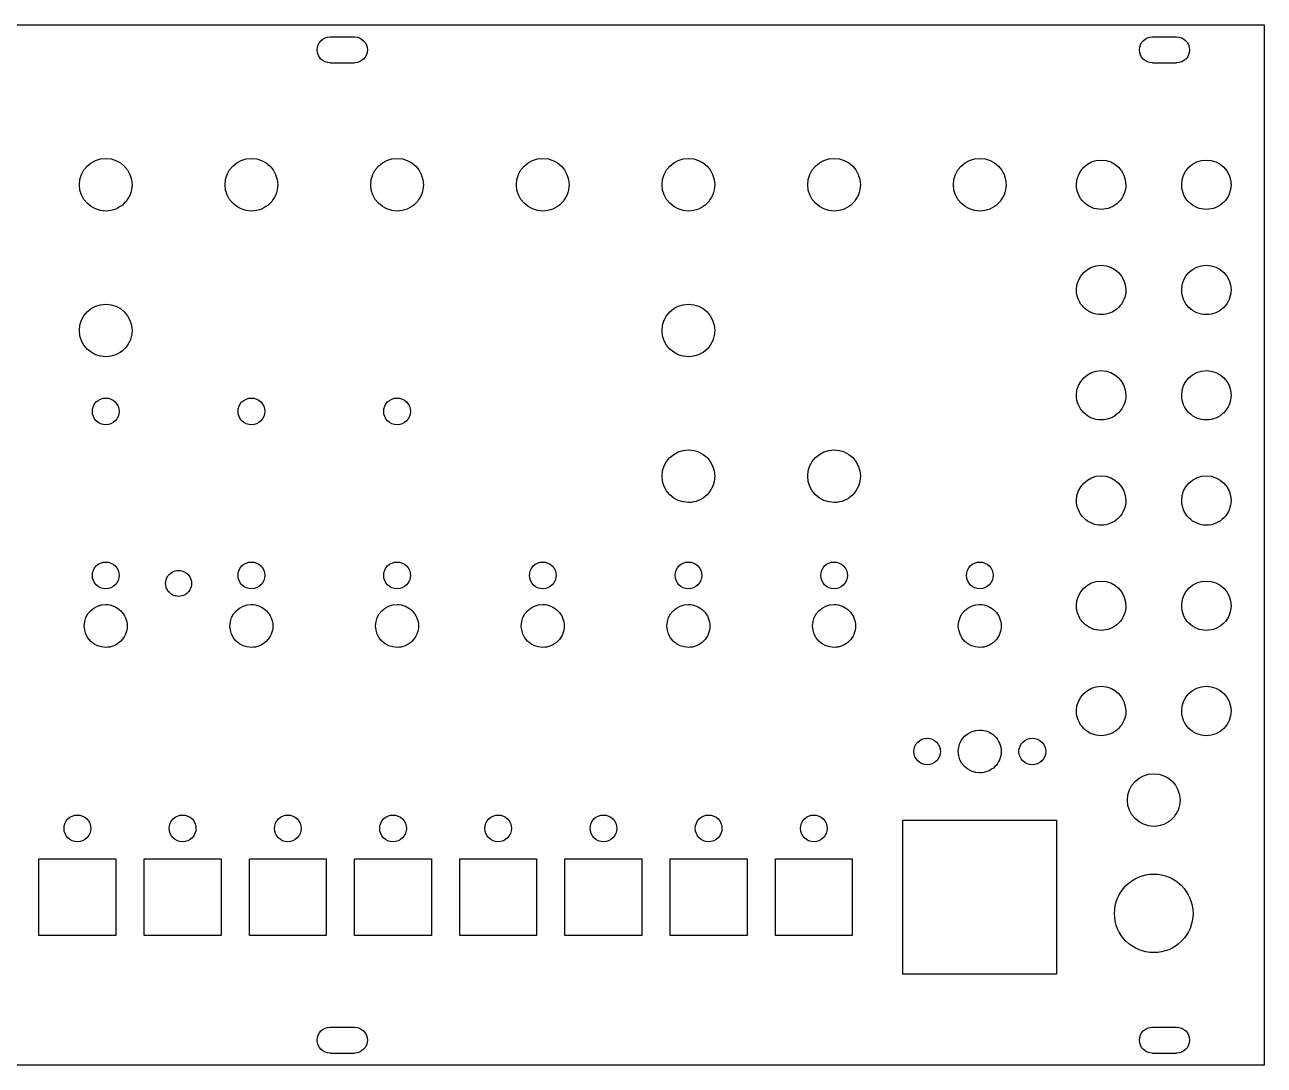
# Model space of a CAD drawing. Extents: x -2 to 302, y -12 to 117.
# Drawn here: x 149 to 302.2, y -11.8 to 116.7 of the extents above; entities that cross this region are included whole.
import ezdxf

# ---------------------------------------------------------------- set-up
doc = ezdxf.new("R2010")
doc.units = 0
doc.layers.add('Mechanical', color=7, linetype='CONTINUOUS')

msp = doc.modelspace()

# ---------------------------------------------------------------- linework, layer by layer
at = {"layer": 'Mechanical', "color": 7}
for points in [[(-2.149999, 116.749987), (302.150018, 116.749987), (302.150018, -11.750016), (-2.149999, -11.750016)], [(162.251726, 96.999285)], [(180.251693, 96.999285)], [(198.251908, 96.999287)], [(216.251864, 96.999285)], [(234.252835, 96.999285)], [(252.251287, 96.999283)], [(270.252258, 96.999284)], [(285.050962, 96.999289)], [(298.050667, 96.99929)], [(285.050962, 83.999067)], [(298.050667, 83.999067)], [(162.251749, 78.999074)], [(234.252835, 78.999075)], [(285.050962, 70.999085)], [(298.050667, 70.999085)], [(160.651726, 68.999102)], [(178.651685, 68.999102)], [(196.650878, 68.999102)], [(234.252835, 60.999105)], [(252.251289, 60.999102)], [(285.050962, 57.998863)], [(298.050667, 57.998863)], [(160.651718, 48.749273)], [(178.651687, 48.749273)], [(196.650881, 48.749273)], [(214.651867, 48.749273)], [(232.652835, 48.749273)], [(250.651289, 48.749273)], [(268.650802, 48.749273)], [(285.050962, 44.999141)], [(298.050667, 44.999141)], [(161.651715, 42.499271)], [(179.651685, 42.499271)], [(197.651648, 42.499271)], [(215.651869, 42.499271)], [(233.651833, 42.499271)], [(251.651801, 42.499271)], [(269.651765, 42.499271)], [(285.050962, 31.998916)], [(298.050667, 31.998918)], [(262.149861, 26.999151)], [(269.649727, 26.999149)], [(275.149567, 26.999151)], [(291.750827, 20.99999)], [(257.499719, 18.499215), (276.499721, 18.499215), (276.499721, -0.500785), (257.499719, -0.500785)], [(157.150301, 17.499989)], [(170.150525, 17.499989)], [(183.150504, 17.499989)], [(196.15073, 17.499989)], [(209.149939, 17.499989)], [(222.150164, 17.499989)], [(235.150144, 17.499989)], [(248.150369, 17.499989)], [(150.749488, 13.751917), (160.249488, 13.751917), (160.249488, 4.251917), (150.749488, 4.251917)], [(163.749488, 13.751917), (173.249487, 13.751917), (173.249487, 4.251917), (163.749488, 4.251917)], [(176.749487, 13.751917), (186.249487, 13.751917), (186.249487, 4.251917), (176.749487, 4.251917)], [(189.749486, 13.751917), (199.249486, 13.751917), (199.249486, 4.251917), (189.749486, 4.251917)], [(202.749486, 13.751917), (212.249485, 13.751917), (212.249485, 4.251917), (202.749486, 4.251917)], [(215.749485, 13.751917), (225.249485, 13.751917), (225.249485, 4.251917), (215.749485, 4.251917)], [(228.749485, 13.751917), (238.249484, 13.751917), (238.249484, 4.251917), (228.749485, 4.251917)], [(241.749484, 13.751917), (251.249484, 13.751917), (251.249484, 4.251917), (241.749484, 4.251917)], [(293.350824, 6.999084)]]:
    msp.add_lwpolyline(points, close=True, dxfattribs=at)
at = {"layer": 'Mechanical', "color": 1}
for points in [[(186.730002, 115.249984), (189.730002, 115.249984)], [(288.330011, 115.249984), (291.330011, 115.249984)], [(186.730002, 112.049984), (189.730002, 112.049984)], [(288.330011, 112.049984), (291.330011, 112.049984)], [(186.730002, -7.050031), (189.730002, -7.050031)], [(288.330011, -7.050031), (291.330011, -7.050031)], [(186.730002, -10.25003), (189.730002, -10.25003)], [(288.330011, -10.25003), (291.330011, -10.25003)]]:
    msp.add_lwpolyline(points, dxfattribs=at)
msp.add_lwpolyline([(169.601751, 47.749272)], close=True, dxfattribs=at)
at = {"layer": 'Mechanical', "color": 7}
for points in [[(185.130002, 113.649984), (185.130003, 114.533639), (185.846347, 115.249984), (186.730002, 115.249984)], [(189.730002, 115.249984), (190.613658, 115.249984), (191.330002, 114.53364), (191.330002, 113.649984)], [(286.730011, 113.649984), (286.730011, 114.533639), (287.446355, 115.249984), (288.330011, 115.249984)], [(291.330011, 115.249984), (292.213666, 115.249984), (292.930011, 114.53364), (292.930011, 113.649984)], [(186.730002, 112.049984), (185.846347, 112.049985), (185.130003, 112.766329), (185.130002, 113.649984)], [(191.330002, 113.649984), (191.330002, 112.766329), (190.613658, 112.049984), (189.730002, 112.049984)], [(191.330002, 113.649984), (191.330002, 113.649984), (191.330002, 113.649984), (191.330002, 113.649984)], [(288.330011, 112.049984), (287.446355, 112.049985), (286.730011, 112.766329), (286.730011, 113.649984)], [(292.930011, 113.649984), (292.930011, 112.766329), (292.213666, 112.049984), (291.330011, 112.049984)], [(292.930011, 113.649984), (292.930011, 113.649984), (292.930011, 113.649984), (292.930011, 113.649984)], [(155.751726, 96.999285), (155.751728, 98.794209), (157.206801, 100.249282), (159.001725, 100.249283)], [(159.001725, 100.249283), (160.79665, 100.249283), (162.251725, 98.79421), (162.251726, 96.999285)], [(173.751693, 96.999285), (173.751694, 98.794209), (175.206767, 100.249282), (177.001692, 100.249283)], [(177.001692, 100.249283), (178.796617, 100.249283), (180.251692, 98.79421), (180.251693, 96.999285)], [(191.751908, 96.999287), (191.75191, 98.794211), (193.206983, 100.249284), (195.001907, 100.249285)], [(195.001907, 100.249285), (196.796832, 100.249285), (198.251907, 98.794212), (198.251908, 96.999287)], [(209.751864, 96.999285), (209.751865, 98.794209), (211.206938, 100.249282), (213.001862, 100.249283)], [(213.001862, 100.249283), (214.796787, 100.249283), (216.251862, 98.79421), (216.251864, 96.999285)], [(227.752835, 96.999285), (227.752837, 98.794209), (229.20791, 100.249282), (231.002834, 100.249284)], [(231.002834, 100.249284), (232.797759, 100.249284), (234.252834, 98.794211), (234.252835, 96.999285)], [(245.751286, 96.999283), (245.751288, 98.794207), (247.206361, 100.24928), (249.001285, 100.249282)], [(249.001285, 100.249282), (250.79621, 100.249282), (252.251285, 98.794208), (252.251287, 96.999283)], [(263.752258, 96.999284), (263.75226, 98.794208), (265.207333, 100.249281), (267.002257, 100.249283)], [(267.002257, 100.249283), (268.797182, 100.249283), (270.252257, 98.794209), (270.252258, 96.999284)], [(278.95096, 96.999289), (278.950961, 98.683758), (280.316493, 100.049288), (282.000961, 100.049288)], [(282.000961, 100.049288), (283.685429, 100.049288), (285.050961, 98.683758), (285.050962, 96.999289)], [(291.950665, 96.99929), (291.950666, 98.683758), (293.316198, 100.049288), (295.000666, 100.049288)], [(295.000666, 100.049288), (296.685134, 100.049288), (298.050666, 98.683758), (298.050667, 96.99929)], [(159.001725, 93.749283), (157.206799, 93.749284), (155.751726, 95.204359), (155.751726, 96.999285)], [(162.251726, 96.999285), (162.251726, 96.137331), (161.909316, 95.31068), (161.299823, 94.701186)], [(177.001692, 93.749283), (175.206766, 93.749284), (173.751693, 95.204359), (173.751693, 96.999285)], [(180.251693, 96.999285), (180.251693, 96.137331), (179.909283, 95.31068), (179.29979, 94.701186)], [(195.001907, 93.749285), (193.206981, 93.749286), (191.751908, 95.204361), (191.751908, 96.999287)], [(198.251908, 96.999287), (198.251908, 96.137333), (197.909498, 95.310682), (197.300005, 94.701188)], [(213.001862, 93.749283), (211.206937, 93.749284), (209.751864, 95.204359), (209.751864, 96.999285)], [(216.251864, 96.999285), (216.251864, 96.137331), (215.909454, 95.31068), (215.29996, 94.701186)], [(231.002834, 93.749284), (229.207909, 93.749285), (227.752835, 95.20436), (227.752835, 96.999285)], [(234.252835, 96.999285), (234.252835, 96.137331), (233.910426, 95.310681), (233.300932, 94.701187)], [(249.001285, 93.749282), (247.20636, 93.749283), (245.751286, 95.204358), (245.751286, 96.999283)], [(252.251287, 96.999283), (252.251287, 96.137329), (251.908877, 95.310678), (251.299383, 94.701185)], [(267.002257, 93.749282), (265.207331, 93.749284), (263.752258, 95.204359), (263.752258, 96.999284)], [(270.252258, 96.999284), (270.252258, 96.13733), (269.909848, 95.310679), (269.300355, 94.701186)], [(279.844284, 94.842613), (279.272298, 95.414599), (278.95096, 96.190379), (278.95096, 96.999289)], [(285.050962, 96.999289), (285.050962, 96.190379), (284.729624, 95.414599), (284.157637, 94.842613)], [(292.843989, 94.842613), (292.272003, 95.414599), (291.950665, 96.190379), (291.950665, 96.99929)], [(298.050667, 96.99929), (298.050667, 96.190379), (297.729329, 95.414599), (297.157342, 94.842613)], [(161.299823, 94.701186), (160.690329, 94.091693), (159.863679, 93.749283), (159.001725, 93.749283)], [(179.29979, 94.701186), (178.690296, 94.091693), (177.863646, 93.749283), (177.001692, 93.749283)], [(197.300005, 94.701188), (196.690511, 94.091695), (195.863861, 93.749285), (195.001907, 93.749285)], [(215.29996, 94.701186), (214.690467, 94.091693), (213.863816, 93.749283), (213.001862, 93.749283)], [(233.300932, 94.701187), (232.691438, 94.091694), (231.864788, 93.749284), (231.002834, 93.749284)], [(251.299383, 94.701185), (250.68989, 94.091691), (249.863239, 93.749282), (249.001285, 93.749282)], [(269.300355, 94.701186), (268.690861, 94.091692), (267.864211, 93.749282), (267.002257, 93.749282)], [(282.000961, 93.949288), (281.19205, 93.949288), (280.41627, 94.270627), (279.844284, 94.842613)], [(284.157637, 94.842613), (283.585651, 94.270627), (282.809871, 93.949288), (282.000961, 93.949288)], [(295.000666, 93.949289), (294.191755, 93.949289), (293.415975, 94.270627), (292.843989, 94.842613)], [(297.157342, 94.842613), (296.585356, 94.270627), (295.809577, 93.949289), (295.000666, 93.949289)], [(278.95096, 83.999067), (278.950961, 85.683535), (280.316493, 87.049065), (282.000961, 87.049065)], [(282.000961, 87.049065), (283.685429, 87.049065), (285.050961, 85.683535), (285.050962, 83.999067)], [(291.950665, 83.999067), (291.950666, 85.683535), (293.316198, 87.049066), (295.000666, 87.049065)], [(295.000666, 87.049065), (296.685134, 87.049066), (298.050666, 85.683535), (298.050667, 83.999067)], [(279.844284, 81.84239), (279.272298, 82.414376), (278.95096, 83.190156), (278.95096, 83.999067)], [(285.050962, 83.999067), (285.050962, 83.190156), (284.729624, 82.414376), (284.157637, 81.84239)], [(292.843989, 81.84239), (292.272003, 82.414377), (291.950665, 83.190156), (291.950665, 83.999067)], [(298.050667, 83.999067), (298.050667, 83.190156), (297.729329, 82.414377), (297.157342, 81.84239)], [(155.751749, 78.999074), (155.75175, 80.793998), (157.206823, 82.249071), (159.001747, 82.249072)], [(159.001747, 82.249072), (160.796672, 82.249073), (162.251747, 80.793999), (162.251749, 78.999074)], [(227.752835, 78.999075), (227.752837, 80.793999), (229.20791, 82.249072), (231.002834, 82.249073)], [(231.002834, 82.249073), (232.797759, 82.249073), (234.252834, 80.794), (234.252835, 78.999075)], [(282.000961, 80.949066), (281.19205, 80.949066), (280.41627, 81.270404), (279.844284, 81.84239)], [(284.157637, 81.84239), (283.585651, 81.270404), (282.809871, 80.949066), (282.000961, 80.949066)], [(295.000666, 80.949066), (294.191755, 80.949066), (293.415975, 81.270404), (292.843989, 81.84239)], [(297.157342, 81.84239), (296.585356, 81.270404), (295.809577, 80.949066), (295.000666, 80.949066)], [(159.001747, 75.749072), (157.206822, 75.749074), (155.751749, 77.204149), (155.751749, 78.999074)], [(162.251749, 78.999074), (162.251749, 78.13712), (161.909339, 77.310469), (161.299845, 76.700976)], [(231.002834, 75.749073), (229.207909, 75.749075), (227.752835, 77.20415), (227.752835, 78.999075)], [(234.252835, 78.999075), (234.252835, 78.137121), (233.910426, 77.31047), (233.300932, 76.700977)], [(161.299845, 76.700976), (160.690352, 76.091482), (159.863701, 75.749072), (159.001747, 75.749072)], [(233.300932, 76.700977), (232.691438, 76.091483), (231.864788, 75.749073), (231.002834, 75.749073)], [(278.95096, 70.999085), (278.950961, 72.683553), (280.316493, 74.049084), (282.000961, 74.049083)], [(282.000961, 74.049083), (283.685429, 74.049084), (285.050961, 72.683553), (285.050962, 70.999085)], [(291.950665, 70.999085), (291.950666, 72.683554), (293.316198, 74.049084), (295.000666, 74.049084)], [(295.000666, 74.049084), (296.685134, 74.049084), (298.050666, 72.683554), (298.050667, 70.999085)], [(157.351727, 68.999102), (157.351727, 69.910372), (158.090456, 70.649102), (159.001725, 70.649103)], [(159.001725, 70.649103), (159.439333, 70.649104), (159.859017, 70.475265), (160.168452, 70.165829)], [(175.351686, 68.999102), (175.351685, 69.910372), (176.090414, 70.649102), (177.001684, 70.649103)], [(177.001684, 70.649103), (177.439291, 70.649104), (177.858976, 70.475265), (178.168411, 70.165829)], [(193.350879, 68.999102), (193.350879, 69.910372), (194.089608, 70.649102), (195.000877, 70.649103)], [(195.000877, 70.649103), (195.438485, 70.649104), (195.858169, 70.475265), (196.167604, 70.165829)], [(279.844284, 68.842409), (279.272298, 69.414395), (278.95096, 70.190175), (278.95096, 70.999085)], [(285.050962, 70.999085), (285.050962, 70.190175), (284.729624, 69.414395), (284.157637, 68.842409)], [(292.843989, 68.842409), (292.272003, 69.414395), (291.950665, 70.190175), (291.950665, 70.999085)], [(298.050667, 70.999085), (298.050667, 70.190175), (297.729329, 69.414395), (297.157342, 68.842409)], [(159.001725, 67.349101), (158.090456, 67.349102), (157.351727, 68.087833), (157.351727, 68.999102)], [(160.168452, 70.165829), (160.477888, 69.856394), (160.651726, 69.43671), (160.651726, 68.999102)], [(160.651726, 68.999102), (160.651726, 68.561495), (160.477888, 68.14181), (160.168452, 67.832375)], [(177.001684, 67.349101), (176.090414, 67.349102), (175.351685, 68.087833), (175.351686, 68.999102)], [(178.168411, 70.165829), (178.477846, 69.856394), (178.651685, 69.43671), (178.651685, 68.999102)], [(178.651685, 68.999102), (178.651685, 68.561495), (178.477846, 68.14181), (178.168411, 67.832375)], [(195.000877, 67.349101), (194.089608, 67.349102), (193.350879, 68.087833), (193.350879, 68.999102)], [(196.167604, 70.165829), (196.47704, 69.856394), (196.650878, 69.43671), (196.650878, 68.999102)], [(196.650878, 68.999102), (196.650878, 68.561495), (196.47704, 68.14181), (196.167604, 67.832375)], [(160.168452, 67.832375), (159.859017, 67.52294), (159.439333, 67.349101), (159.001725, 67.349101)], [(178.168411, 67.832375), (177.858976, 67.52294), (177.439291, 67.349101), (177.001684, 67.349101)], [(196.167604, 67.832375), (195.858169, 67.52294), (195.438485, 67.349101), (195.000877, 67.349101)], [(282.000961, 67.949084), (281.19205, 67.949084), (280.41627, 68.270422), (279.844284, 68.842409)], [(284.157637, 68.842409), (283.585651, 68.270422), (282.809871, 67.949084), (282.000961, 67.949084)], [(295.000666, 67.949084), (294.191755, 67.949084), (293.415975, 68.270423), (292.843989, 68.842409)], [(297.157342, 68.842409), (296.585356, 68.270423), (295.809577, 67.949084), (295.000666, 67.949084)], [(227.752835, 60.999105), (227.752837, 62.794029), (229.20791, 64.249102), (231.002834, 64.249104)], [(231.002834, 64.249104), (232.797759, 64.249104), (234.252834, 62.79403), (234.252835, 60.999105)], [(245.751289, 60.999102), (245.751291, 62.794026), (247.206364, 64.249099), (249.001288, 64.249101)], [(249.001288, 64.249101), (250.796213, 64.249101), (252.251288, 62.794027), (252.251289, 60.999102)], [(231.002834, 57.749104), (229.207909, 57.749105), (227.752835, 59.20418), (227.752835, 60.999105)], [(234.252835, 60.999105), (234.252835, 60.137151), (233.910426, 59.3105), (233.300932, 58.701007)], [(249.001288, 57.749101), (247.206363, 57.749102), (245.751289, 59.204177), (245.751289, 60.999102)], [(252.251289, 60.999102), (252.251289, 60.137148), (251.90888, 59.310498), (251.299386, 58.701004)], [(278.95096, 57.998863), (278.950961, 59.683331), (280.316493, 61.048861), (282.000961, 61.048861)], [(282.000961, 61.048861), (283.685429, 61.048861), (285.050961, 59.683331), (285.050962, 57.998863)], [(291.950665, 57.998863), (291.950666, 59.683331), (293.316198, 61.048861), (295.000666, 61.048861)], [(295.000666, 61.048861), (296.685134, 61.048861), (298.050666, 59.683331), (298.050667, 57.998863)], [(233.300932, 58.701007), (232.691438, 58.091513), (231.864788, 57.749103), (231.002834, 57.749104)], [(251.299386, 58.701004), (250.689893, 58.091511), (249.863242, 57.749101), (249.001288, 57.749101)], [(279.844284, 55.842186), (279.272298, 56.414172), (278.95096, 57.189952), (278.95096, 57.998863)], [(285.050962, 57.998863), (285.050962, 57.189952), (284.729624, 56.414172), (284.157637, 55.842186)], [(292.843989, 55.842186), (292.272003, 56.414172), (291.950665, 57.189952), (291.950665, 57.998863)], [(298.050667, 57.998863), (298.050667, 57.189952), (297.729329, 56.414172), (297.157342, 55.842186)], [(282.000961, 54.948862), (281.19205, 54.948861), (280.41627, 55.2702), (279.844284, 55.842186)], [(284.157637, 55.842186), (283.585651, 55.2702), (282.809871, 54.948861), (282.000961, 54.948862)], [(295.000666, 54.948862), (294.191755, 54.948862), (293.415975, 55.2702), (292.843989, 55.842186)], [(297.157342, 55.842186), (296.585356, 55.2702), (295.809577, 54.948862), (295.000666, 54.948862)], [(157.351719, 48.749273), (157.351718, 49.660543), (158.090447, 50.399273), (159.001717, 50.399274)], [(159.001717, 50.399274), (159.439324, 50.399274), (159.859009, 50.225436), (160.168444, 49.916)], [(160.168444, 49.916), (160.477879, 49.606565), (160.651718, 49.186881), (160.651718, 48.749273)], [(175.351688, 48.749273), (175.351688, 49.660542), (176.090417, 50.399273), (177.001686, 50.399274)], [(177.001686, 50.399274), (177.439294, 50.399274), (177.858978, 50.225435), (178.168414, 49.916)], [(178.168414, 49.916), (178.477849, 49.606565), (178.651688, 49.186881), (178.651687, 48.749273)], [(193.350882, 48.749273), (193.350881, 49.660542), (194.089611, 50.399273), (195.00088, 50.399274)], [(195.00088, 50.399274), (195.438488, 50.399274), (195.858172, 50.225435), (196.167607, 49.916)], [(196.167607, 49.916), (196.477042, 49.606565), (196.650881, 49.186881), (196.650881, 48.749273)], [(211.351868, 48.749273), (211.351867, 49.660542), (212.090596, 50.399273), (213.001866, 50.399274)], [(213.001866, 50.399274), (213.439473, 50.399274), (213.859158, 50.225435), (214.168593, 49.916)], [(214.168593, 49.916), (214.478028, 49.606565), (214.651867, 49.186881), (214.651867, 48.749273)], [(229.352836, 48.749273), (229.352836, 49.660542), (230.091565, 50.399273), (231.002834, 50.399274)], [(231.002834, 50.399274), (231.440442, 50.399274), (231.860126, 50.225435), (232.169561, 49.916)], [(232.169561, 49.916), (232.478997, 49.606565), (232.652836, 49.186881), (232.652835, 48.749273)], [(247.35129, 48.749273), (247.35129, 49.660542), (248.090019, 50.399273), (249.001288, 50.399274)], [(249.001288, 50.399274), (249.438896, 50.399274), (249.85858, 50.225435), (250.168016, 49.916)], [(250.168016, 49.916), (250.477451, 49.606565), (250.65129, 49.186881), (250.651289, 48.749273)], [(265.350803, 48.749273), (265.350802, 49.660542), (266.089531, 50.399273), (267.000801, 50.399274)], [(267.000801, 50.399274), (267.438408, 50.399274), (267.858093, 50.225435), (268.167528, 49.916)], [(268.167528, 49.916), (268.476963, 49.606565), (268.650802, 49.186881), (268.650802, 48.749273)], [(159.001717, 47.099272), (158.090447, 47.099273), (157.351718, 47.838004), (157.351719, 48.749273)], [(160.168444, 47.582546), (159.859009, 47.273111), (159.439324, 47.099272), (159.001717, 47.099272)], [(160.651718, 48.749273), (160.651718, 48.311666), (160.477879, 47.891981), (160.168444, 47.582546)], [(177.001686, 47.099272), (176.090417, 47.099273), (175.351688, 47.838004), (175.351688, 48.749273)], [(178.168414, 47.582546), (177.858978, 47.273111), (177.439294, 47.099272), (177.001686, 47.099272)], [(178.651687, 48.749273), (178.651688, 48.311665), (178.477849, 47.891981), (178.168414, 47.582546)], [(195.00088, 47.099272), (194.089611, 47.099273), (193.350881, 47.838004), (193.350882, 48.749273)], [(196.167607, 47.582546), (195.858172, 47.273111), (195.438488, 47.099272), (195.00088, 47.099272)], [(196.650881, 48.749273), (196.650881, 48.311665), (196.477042, 47.891981), (196.167607, 47.582546)], [(213.001866, 47.099272), (212.090596, 47.099273), (211.351867, 47.838004), (211.351868, 48.749273)], [(214.168593, 47.582546), (213.859158, 47.273111), (213.439473, 47.099272), (213.001866, 47.099272)], [(214.651867, 48.749273), (214.651867, 48.311665), (214.478028, 47.891981), (214.168593, 47.582546)], [(231.002834, 47.099272), (230.091565, 47.099273), (229.352836, 47.838004), (229.352836, 48.749273)], [(232.169561, 47.582546), (231.860126, 47.273111), (231.440442, 47.099272), (231.002834, 47.099272)], [(232.652835, 48.749273), (232.652836, 48.311665), (232.478997, 47.891981), (232.169561, 47.582546)], [(249.001288, 47.099272), (248.090019, 47.099273), (247.35129, 47.838004), (247.35129, 48.749273)], [(250.168016, 47.582546), (249.85858, 47.273111), (249.438896, 47.099272), (249.001288, 47.099272)], [(250.651289, 48.749273), (250.65129, 48.311665), (250.477451, 47.891981), (250.168016, 47.582546)], [(267.000801, 47.099272), (266.089531, 47.099273), (265.350802, 47.838004), (265.350803, 48.749273)], [(268.167528, 47.582546), (267.858093, 47.273111), (267.438408, 47.099272), (267.000801, 47.099272)], [(268.650802, 48.749273), (268.650802, 48.311665), (268.476963, 47.891981), (268.167528, 47.582546)], [(278.95096, 44.999141), (278.950961, 46.683609), (280.316493, 48.049139), (282.000961, 48.049139)], [(282.000961, 48.049139), (283.685429, 48.049139), (285.050961, 46.683609), (285.050962, 44.999141)], [(291.950665, 44.999141), (291.950666, 46.683609), (293.316198, 48.049139), (295.000666, 48.049139)], [(295.000666, 48.049139), (296.685134, 48.049139), (298.050666, 46.683609), (298.050667, 44.999141)], [(156.351715, 42.499271), (156.351714, 43.962824), (157.538159, 45.149269), (159.001713, 45.149271)], [(159.001713, 45.149271), (159.704537, 45.149271), (160.378576, 44.870076), (160.875548, 44.373104)], [(174.351685, 42.499271), (174.351684, 43.962824), (175.538128, 45.149269), (177.001683, 45.149271)], [(177.001683, 45.149271), (177.704507, 45.149271), (178.378546, 44.870076), (178.875518, 44.373104)], [(192.351648, 42.499271), (192.351647, 43.962824), (193.538091, 45.149269), (195.001646, 45.149271)], [(195.001646, 45.149271), (195.70447, 45.149271), (196.378509, 44.870076), (196.875481, 44.373104)], [(210.351869, 42.499271), (210.351868, 43.962824), (211.538312, 45.149269), (213.001867, 45.149271)], [(213.001867, 45.149271), (213.704691, 45.149271), (214.37873, 44.870076), (214.875702, 44.373104)], [(228.351833, 42.499271), (228.351832, 43.962824), (229.538276, 45.149269), (231.001831, 45.149271)], [(231.001831, 45.149271), (231.704655, 45.149271), (232.378694, 44.870076), (232.875666, 44.373104)], [(246.351801, 42.499271), (246.3518, 43.962824), (247.538244, 45.149269), (249.001798, 45.149271)], [(249.001798, 45.149271), (249.704623, 45.149271), (250.378661, 44.870076), (250.875633, 44.373104)], [(264.351765, 42.499271), (264.351764, 43.962824), (265.538208, 45.149269), (267.001762, 45.149271)], [(267.001762, 45.149271), (267.704587, 45.149271), (268.378625, 44.870076), (268.875597, 44.373104)], [(279.844284, 42.842464), (279.272298, 43.41445), (278.95096, 44.19023), (278.95096, 44.999141)], [(285.050962, 44.999141), (285.050962, 44.19023), (284.729624, 43.41445), (284.157637, 42.842464)], [(292.843989, 42.842464), (292.272003, 43.41445), (291.950665, 44.19023), (291.950665, 44.999141)], [(298.050667, 44.999141), (298.050667, 44.19023), (297.729329, 43.41445), (297.157342, 42.842464)], [(160.875548, 44.373104), (161.37252, 43.876133), (161.651716, 43.202095), (161.651715, 42.499271)], [(178.875518, 44.373104), (179.37249, 43.876133), (179.651685, 43.202095), (179.651685, 42.499271)], [(196.875481, 44.373104), (197.372453, 43.876133), (197.651649, 43.202095), (197.651648, 42.499271)], [(214.875702, 44.373104), (215.372674, 43.876133), (215.651869, 43.202095), (215.651869, 42.499271)], [(232.875666, 44.373104), (233.372638, 43.876133), (233.651833, 43.202095), (233.651833, 42.499271)], [(250.875633, 44.373104), (251.372605, 43.876133), (251.651801, 43.202095), (251.651801, 42.499271)], [(268.875597, 44.373104), (269.372569, 43.876133), (269.651765, 43.202095), (269.651765, 42.499271)], [(159.001713, 39.849271), (157.538159, 39.849272), (156.351714, 41.035718), (156.351715, 42.499271)], [(161.651715, 42.499271), (161.651716, 41.796447), (161.37252, 41.122409), (160.875548, 40.625437)], [(177.001683, 39.849271), (175.538128, 39.849272), (174.351684, 41.035718), (174.351685, 42.499271)], [(179.651685, 42.499271), (179.651685, 41.796447), (179.37249, 41.122409), (178.875518, 40.625437)], [(195.001646, 39.849271), (193.538091, 39.849272), (192.351647, 41.035718), (192.351648, 42.499271)], [(197.651648, 42.499271), (197.651649, 41.796447), (197.372453, 41.122409), (196.875481, 40.625437)], [(213.001867, 39.849271), (211.538312, 39.849272), (210.351868, 41.035718), (210.351869, 42.499271)], [(215.651869, 42.499271), (215.651869, 41.796447), (215.372674, 41.122409), (214.875702, 40.625437)], [(231.001831, 39.849271), (229.538276, 39.849272), (228.351832, 41.035718), (228.351833, 42.499271)], [(233.651833, 42.499271), (233.651833, 41.796447), (233.372638, 41.122409), (232.875666, 40.625437)], [(249.001798, 39.849271), (247.538244, 39.849272), (246.3518, 41.035718), (246.351801, 42.499271)], [(251.651801, 42.499271), (251.651801, 41.796447), (251.372605, 41.122409), (250.875633, 40.625437)], [(267.001762, 39.849271), (265.538208, 39.849272), (264.351764, 41.035718), (264.351765, 42.499271)], [(269.651765, 42.499271), (269.651765, 41.796447), (269.372569, 41.122409), (268.875597, 40.625437)], [(282.000961, 41.94914), (281.19205, 41.94914), (280.41627, 42.270478), (279.844284, 42.842464)], [(284.157637, 42.842464), (283.585651, 42.270478), (282.809871, 41.94914), (282.000961, 41.94914)], [(295.000666, 41.94914), (294.191755, 41.94914), (293.415975, 42.270478), (292.843989, 42.842464)], [(297.157342, 42.842464), (296.585356, 42.270478), (295.809577, 41.94914), (295.000666, 41.94914)], [(160.875548, 40.625437), (160.378576, 40.128466), (159.704537, 39.84927), (159.001713, 39.849271)], [(178.875518, 40.625437), (178.378546, 40.128466), (177.704507, 39.84927), (177.001683, 39.849271)], [(196.875481, 40.625437), (196.378509, 40.128466), (195.70447, 39.84927), (195.001646, 39.849271)], [(214.875702, 40.625437), (214.37873, 40.128466), (213.704691, 39.84927), (213.001867, 39.849271)], [(232.875666, 40.625437), (232.378694, 40.128466), (231.704655, 39.84927), (231.001831, 39.849271)], [(250.875633, 40.625437), (250.378661, 40.128466), (249.704623, 39.84927), (249.001798, 39.849271)], [(268.875597, 40.625437), (268.378625, 40.128466), (267.704587, 39.84927), (267.001762, 39.849271)], [(278.95096, 31.998916), (278.950961, 33.683384), (280.316493, 35.048914), (282.000961, 35.048914)], [(282.000961, 35.048914), (283.685429, 35.048914), (285.050961, 33.683384), (285.050962, 31.998916)], [(291.950665, 31.998918), (291.950666, 33.683387), (293.316198, 35.048917), (295.000666, 35.048917)], [(295.000666, 35.048917), (296.685134, 35.048917), (298.050666, 33.683387), (298.050667, 31.998918)], [(279.844284, 29.842239), (279.272298, 30.414225), (278.95096, 31.190005), (278.95096, 31.998916)], [(285.050962, 31.998916), (285.050962, 31.190005), (284.729624, 30.414225), (284.157637, 29.842239)], [(292.843989, 29.842242), (292.272003, 30.414228), (291.950665, 31.190008), (291.950665, 31.998918)], [(298.050667, 31.998918), (298.050667, 31.190008), (297.729329, 30.414228), (297.157342, 29.842242)], [(264.349727, 26.999149), (264.349726, 28.462703), (265.53617, 29.649148), (266.999725, 29.649149)], [(266.999725, 29.649149), (267.702549, 29.64915), (268.376588, 29.369954), (268.87356, 28.872983)], [(282.000961, 28.948915), (281.19205, 28.948914), (280.41627, 29.270253), (279.844284, 29.842239)], [(284.157637, 29.842239), (283.585651, 29.270253), (282.809871, 28.948914), (282.000961, 28.948915)], [(295.000666, 28.948918), (294.191755, 28.948917), (293.415975, 29.270256), (292.843989, 29.842242)], [(297.157342, 29.842242), (296.585356, 29.270256), (295.809577, 28.948917), (295.000666, 28.948918)], [(258.849862, 26.999151), (258.849861, 27.910421), (259.588591, 28.649151), (260.49986, 28.649152)], [(260.49986, 28.649152), (260.937468, 28.649153), (261.357152, 28.475314), (261.666587, 28.165879)], [(261.666587, 28.165879), (261.976022, 27.856443), (262.149861, 27.436759), (262.149861, 26.999151)], [(268.87356, 28.872983), (269.370532, 28.376011), (269.649727, 27.701973), (269.649727, 26.999149)], [(271.849568, 26.999151), (271.849567, 27.910421), (272.588296, 28.649151), (273.499566, 28.649152)], [(273.499566, 28.649152), (273.937173, 28.649153), (274.356858, 28.475314), (274.666293, 28.165879)], [(274.666293, 28.165879), (274.975728, 27.856443), (275.149567, 27.436759), (275.149567, 26.999151)], [(260.49986, 25.34915), (259.588591, 25.349152), (258.849861, 26.087882), (258.849862, 26.999151)], [(262.149861, 26.999151), (262.149861, 26.561544), (261.976022, 26.14186), (261.666587, 25.832424)], [(266.999725, 24.349149), (265.53617, 24.349151), (264.349726, 25.535596), (264.349727, 26.999149)], [(269.649727, 26.999149), (269.649727, 26.296326), (269.370532, 25.622287), (268.87356, 25.125316)], [(273.499566, 25.34915), (272.588296, 25.349152), (271.849567, 26.087882), (271.849568, 26.999151)], [(275.149567, 26.999151), (275.149567, 26.561544), (274.975728, 26.14186), (274.666293, 25.832424)], [(261.666587, 25.832424), (261.357152, 25.522989), (260.937468, 25.34915), (260.49986, 25.34915)], [(268.87356, 25.125316), (268.376588, 24.628344), (267.702549, 24.349149), (266.999725, 24.349149)], [(274.666293, 25.832424), (274.356858, 25.522989), (273.937173, 25.34915), (273.499566, 25.34915)], [(285.250826, 20.99999), (285.250828, 22.794914), (286.705901, 24.249987), (288.500825, 24.249989)], [(288.500825, 24.249989), (290.29575, 24.249989), (291.750825, 22.794915), (291.750827, 20.99999)], [(288.500825, 17.749988), (286.7059, 17.74999), (285.250826, 19.205065), (285.250826, 20.99999)], [(291.750827, 20.99999), (291.750827, 20.138036), (291.408417, 19.311385), (290.798923, 18.701892)], [(153.850302, 17.499989), (153.850301, 18.411258), (154.589031, 19.149989), (155.5003, 19.14999)], [(155.5003, 19.14999), (155.937908, 19.14999), (156.357592, 18.976151), (156.667027, 18.666716)], [(156.667027, 18.666716), (156.976462, 18.357281), (157.150301, 17.937596), (157.150301, 17.499989)], [(166.850526, 17.499989), (166.850525, 18.411258), (167.589254, 19.149989), (168.500524, 19.14999)], [(168.500524, 19.14999), (168.938131, 19.14999), (169.357816, 18.976151), (169.667251, 18.666716)], [(169.667251, 18.666716), (169.976686, 18.357281), (170.150525, 17.937596), (170.150525, 17.499989)], [(179.850505, 17.499989), (179.850505, 18.411258), (180.589234, 19.149989), (181.500503, 19.14999)], [(181.500503, 19.14999), (181.938111, 19.14999), (182.357795, 18.976151), (182.667231, 18.666716)], [(182.667231, 18.666716), (182.976666, 18.357281), (183.150505, 17.937596), (183.150504, 17.499989)], [(192.85073, 17.499989), (192.85073, 18.411258), (193.589459, 19.149989), (194.500729, 19.14999)], [(194.500729, 19.14999), (194.938336, 19.14999), (195.35802, 18.976151), (195.667456, 18.666716)], [(195.667456, 18.666716), (195.976891, 18.357281), (196.15073, 17.937596), (196.15073, 17.499989)], [(205.84994, 17.499989), (205.849939, 18.411258), (206.588668, 19.149989), (207.499938, 19.14999)], [(207.499938, 19.14999), (207.937545, 19.14999), (208.35723, 18.976151), (208.666665, 18.666716)], [(208.666665, 18.666716), (208.9761, 18.357281), (209.149939, 17.937596), (209.149939, 17.499989)], [(218.850165, 17.499989), (218.850164, 18.411258), (219.588893, 19.149989), (220.500163, 19.14999)], [(220.500163, 19.14999), (220.93777, 19.14999), (221.357455, 18.976151), (221.66689, 18.666716)], [(221.66689, 18.666716), (221.976325, 18.357281), (222.150164, 17.937596), (222.150164, 17.499989)], [(231.850144, 17.499989), (231.850144, 18.411258), (232.588873, 19.149989), (233.500143, 19.14999)], [(233.500143, 19.14999), (233.93775, 19.14999), (234.357434, 18.976151), (234.66687, 18.666716)], [(234.66687, 18.666716), (234.976305, 18.357281), (235.150144, 17.937596), (235.150144, 17.499989)], [(244.85037, 17.499989), (244.850369, 18.411258), (245.589098, 19.149989), (246.500368, 19.14999)], [(246.500368, 19.14999), (246.937975, 19.14999), (247.35766, 18.976151), (247.667095, 18.666716)], [(247.667095, 18.666716), (247.97653, 18.357281), (248.150369, 17.937596), (248.150369, 17.499989)], [(290.798923, 18.701892), (290.18943, 18.092398), (289.362779, 17.749988), (288.500825, 17.749988)], [(155.5003, 15.849988), (154.589031, 15.849989), (153.850301, 16.588719), (153.850302, 17.499989)], [(157.150301, 17.499989), (157.150301, 17.062381), (156.976462, 16.642697), (156.667027, 16.333262)], [(168.500524, 15.849988), (167.589254, 15.849989), (166.850525, 16.588719), (166.850526, 17.499989)], [(170.150525, 17.499989), (170.150525, 17.062381), (169.976686, 16.642697), (169.667251, 16.333262)], [(181.500503, 15.849988), (180.589234, 15.849989), (179.850505, 16.588719), (179.850505, 17.499989)], [(183.150504, 17.499989), (183.150505, 17.062381), (182.976666, 16.642697), (182.667231, 16.333262)], [(194.500729, 15.849988), (193.589459, 15.849989), (192.85073, 16.588719), (192.85073, 17.499989)], [(196.15073, 17.499989), (196.15073, 17.062381), (195.976891, 16.642697), (195.667456, 16.333262)], [(207.499938, 15.849988), (206.588668, 15.849989), (205.849939, 16.588719), (205.84994, 17.499989)], [(209.149939, 17.499989), (209.149939, 17.062381), (208.9761, 16.642697), (208.666665, 16.333262)], [(220.500163, 15.849988), (219.588893, 15.849989), (218.850164, 16.588719), (218.850165, 17.499989)], [(222.150164, 17.499989), (222.150164, 17.062381), (221.976325, 16.642697), (221.66689, 16.333262)], [(233.500143, 15.849988), (232.588873, 15.849989), (231.850144, 16.588719), (231.850144, 17.499989)], [(235.150144, 17.499989), (235.150144, 17.062381), (234.976305, 16.642697), (234.66687, 16.333262)], [(246.500368, 15.849988), (245.589098, 15.849989), (244.850369, 16.588719), (244.85037, 17.499989)], [(248.150369, 17.499989), (248.150369, 17.062381), (247.97653, 16.642697), (247.667095, 16.333262)], [(156.667027, 16.333262), (156.357592, 16.023826), (155.937908, 15.849988), (155.5003, 15.849988)], [(169.667251, 16.333262), (169.357816, 16.023826), (168.938131, 15.849988), (168.500524, 15.849988)], [(182.667231, 16.333262), (182.357795, 16.023826), (181.938111, 15.849988), (181.500503, 15.849988)], [(195.667456, 16.333262), (195.35802, 16.023826), (194.938336, 15.849988), (194.500729, 15.849988)], [(208.666665, 16.333262), (208.35723, 16.023826), (207.937545, 15.849988), (207.499938, 15.849988)], [(221.66689, 16.333262), (221.357455, 16.023826), (220.93777, 15.849988), (220.500163, 15.849988)], [(234.66687, 16.333262), (234.357434, 16.023826), (233.93775, 15.849988), (233.500143, 15.849988)], [(247.667095, 16.333262), (247.35766, 16.023826), (246.937975, 15.849988), (246.500368, 15.849988)], [(283.650828, 6.999084), (283.65083, 9.677662), (285.822246, 11.849078), (288.500824, 11.84908)], [(288.500824, 11.84908), (291.179403, 11.84908), (293.350822, 9.677664), (293.350824, 6.999084)], [(288.500824, 2.149084), (285.822244, 2.149086), (283.650828, 4.320505), (283.650828, 6.999084)], [(293.350824, 6.999084), (293.350824, 5.712784), (292.839844, 4.479168), (291.930292, 3.569616)], [(291.930292, 3.569616), (291.020741, 2.660064), (289.787124, 2.149084), (288.500824, 2.149084)], [(185.130002, -8.650031), (185.130003, -7.766375), (185.846347, -7.050031), (186.730002, -7.050031)], [(189.730002, -7.050031), (190.613658, -7.050031), (191.330002, -7.766375), (191.330002, -8.650031)], [(286.730011, -8.650031), (286.730011, -7.766375), (287.446355, -7.050031), (288.330011, -7.050031)], [(291.330011, -7.050031), (292.213666, -7.050031), (292.930011, -7.766375), (292.930011, -8.650031)], [(186.730002, -10.25003), (185.846347, -10.25003), (185.130003, -9.533686), (185.130002, -8.650031)], [(191.330002, -8.650031), (191.330002, -9.533686), (190.613658, -10.250031), (189.730002, -10.25003)], [(191.330002, -8.650031), (191.330002, -8.650031), (191.330002, -8.650031), (191.330002, -8.650031)], [(288.330011, -10.25003), (287.446355, -10.25003), (286.730011, -9.533686), (286.730011, -8.650031)], [(292.930011, -8.650031), (292.930011, -9.533686), (292.213666, -10.250031), (291.330011, -10.25003)], [(292.930011, -8.650031), (292.930011, -8.650031), (292.930011, -8.650031), (292.930011, -8.650031)]]:
    msp.add_open_spline(points, degree=3, dxfattribs=at)
at = {"layer": 'Mechanical', "color": 1}
for points in [[(166.401754, 47.749272), (166.401754, 48.320897), (166.706712, 48.849099), (167.201753, 49.134912)], [(167.201753, 49.134912), (167.696794, 49.420724), (168.30671, 49.420724), (168.801752, 49.134912)], [(168.801752, 49.134912), (169.296793, 48.849099), (169.601751, 48.320897), (169.601751, 47.749272)], [(167.201753, 46.363633), (166.706712, 46.649445), (166.401754, 47.177648), (166.401754, 47.749272)], [(169.601751, 47.749272), (169.601751, 47.177648), (169.296793, 46.649445), (168.801752, 46.363633)], [(168.801752, 46.363633), (168.30671, 46.077821), (167.696794, 46.077821), (167.201753, 46.363633)]]:
    msp.add_open_spline(points, degree=3, dxfattribs=at)

doc.saveas('drawing.dxf')
